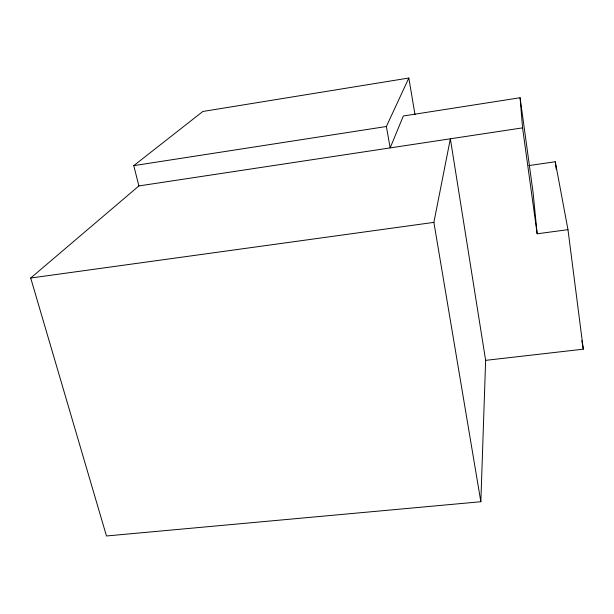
<?xml version="1.0" encoding="UTF-8"?>
<svg xmlns="http://www.w3.org/2000/svg" width="614" height="614" viewBox="0 0 614 614"><rect width="100%" height="100%" fill="white"/><g stroke="black" fill="none" stroke-linecap="round" stroke-linejoin="round"><path stroke-width="0.92" d="M480.846 501.73L485.636 360.357L450.361 138.795L433.883 222.375L480.846 501.73L106.475 535.976L30.7 278.027L138.902 185.927L522.568 127.865L520.096 97.741L403.337 115.985L390.166 147.905L386.375 126.507L408.832 78.024L202.85 111.472L133.76 165.65L138.902 185.927M133.76 165.65L386.375 126.507M528.869 165.58L555.271 161.751L567.973 229.667L583.3 349.182L485.636 360.357M30.7 278.027L433.883 222.375M522.568 127.865L537.15 233.796L567.973 229.667M581.842 340.724L583.3 349.182M408.832 78.024L415.003 114.688M520.096 97.741L533.044 192.113L537.15 233.796M555.271 161.751L556.246 169.303"/></g></svg>
